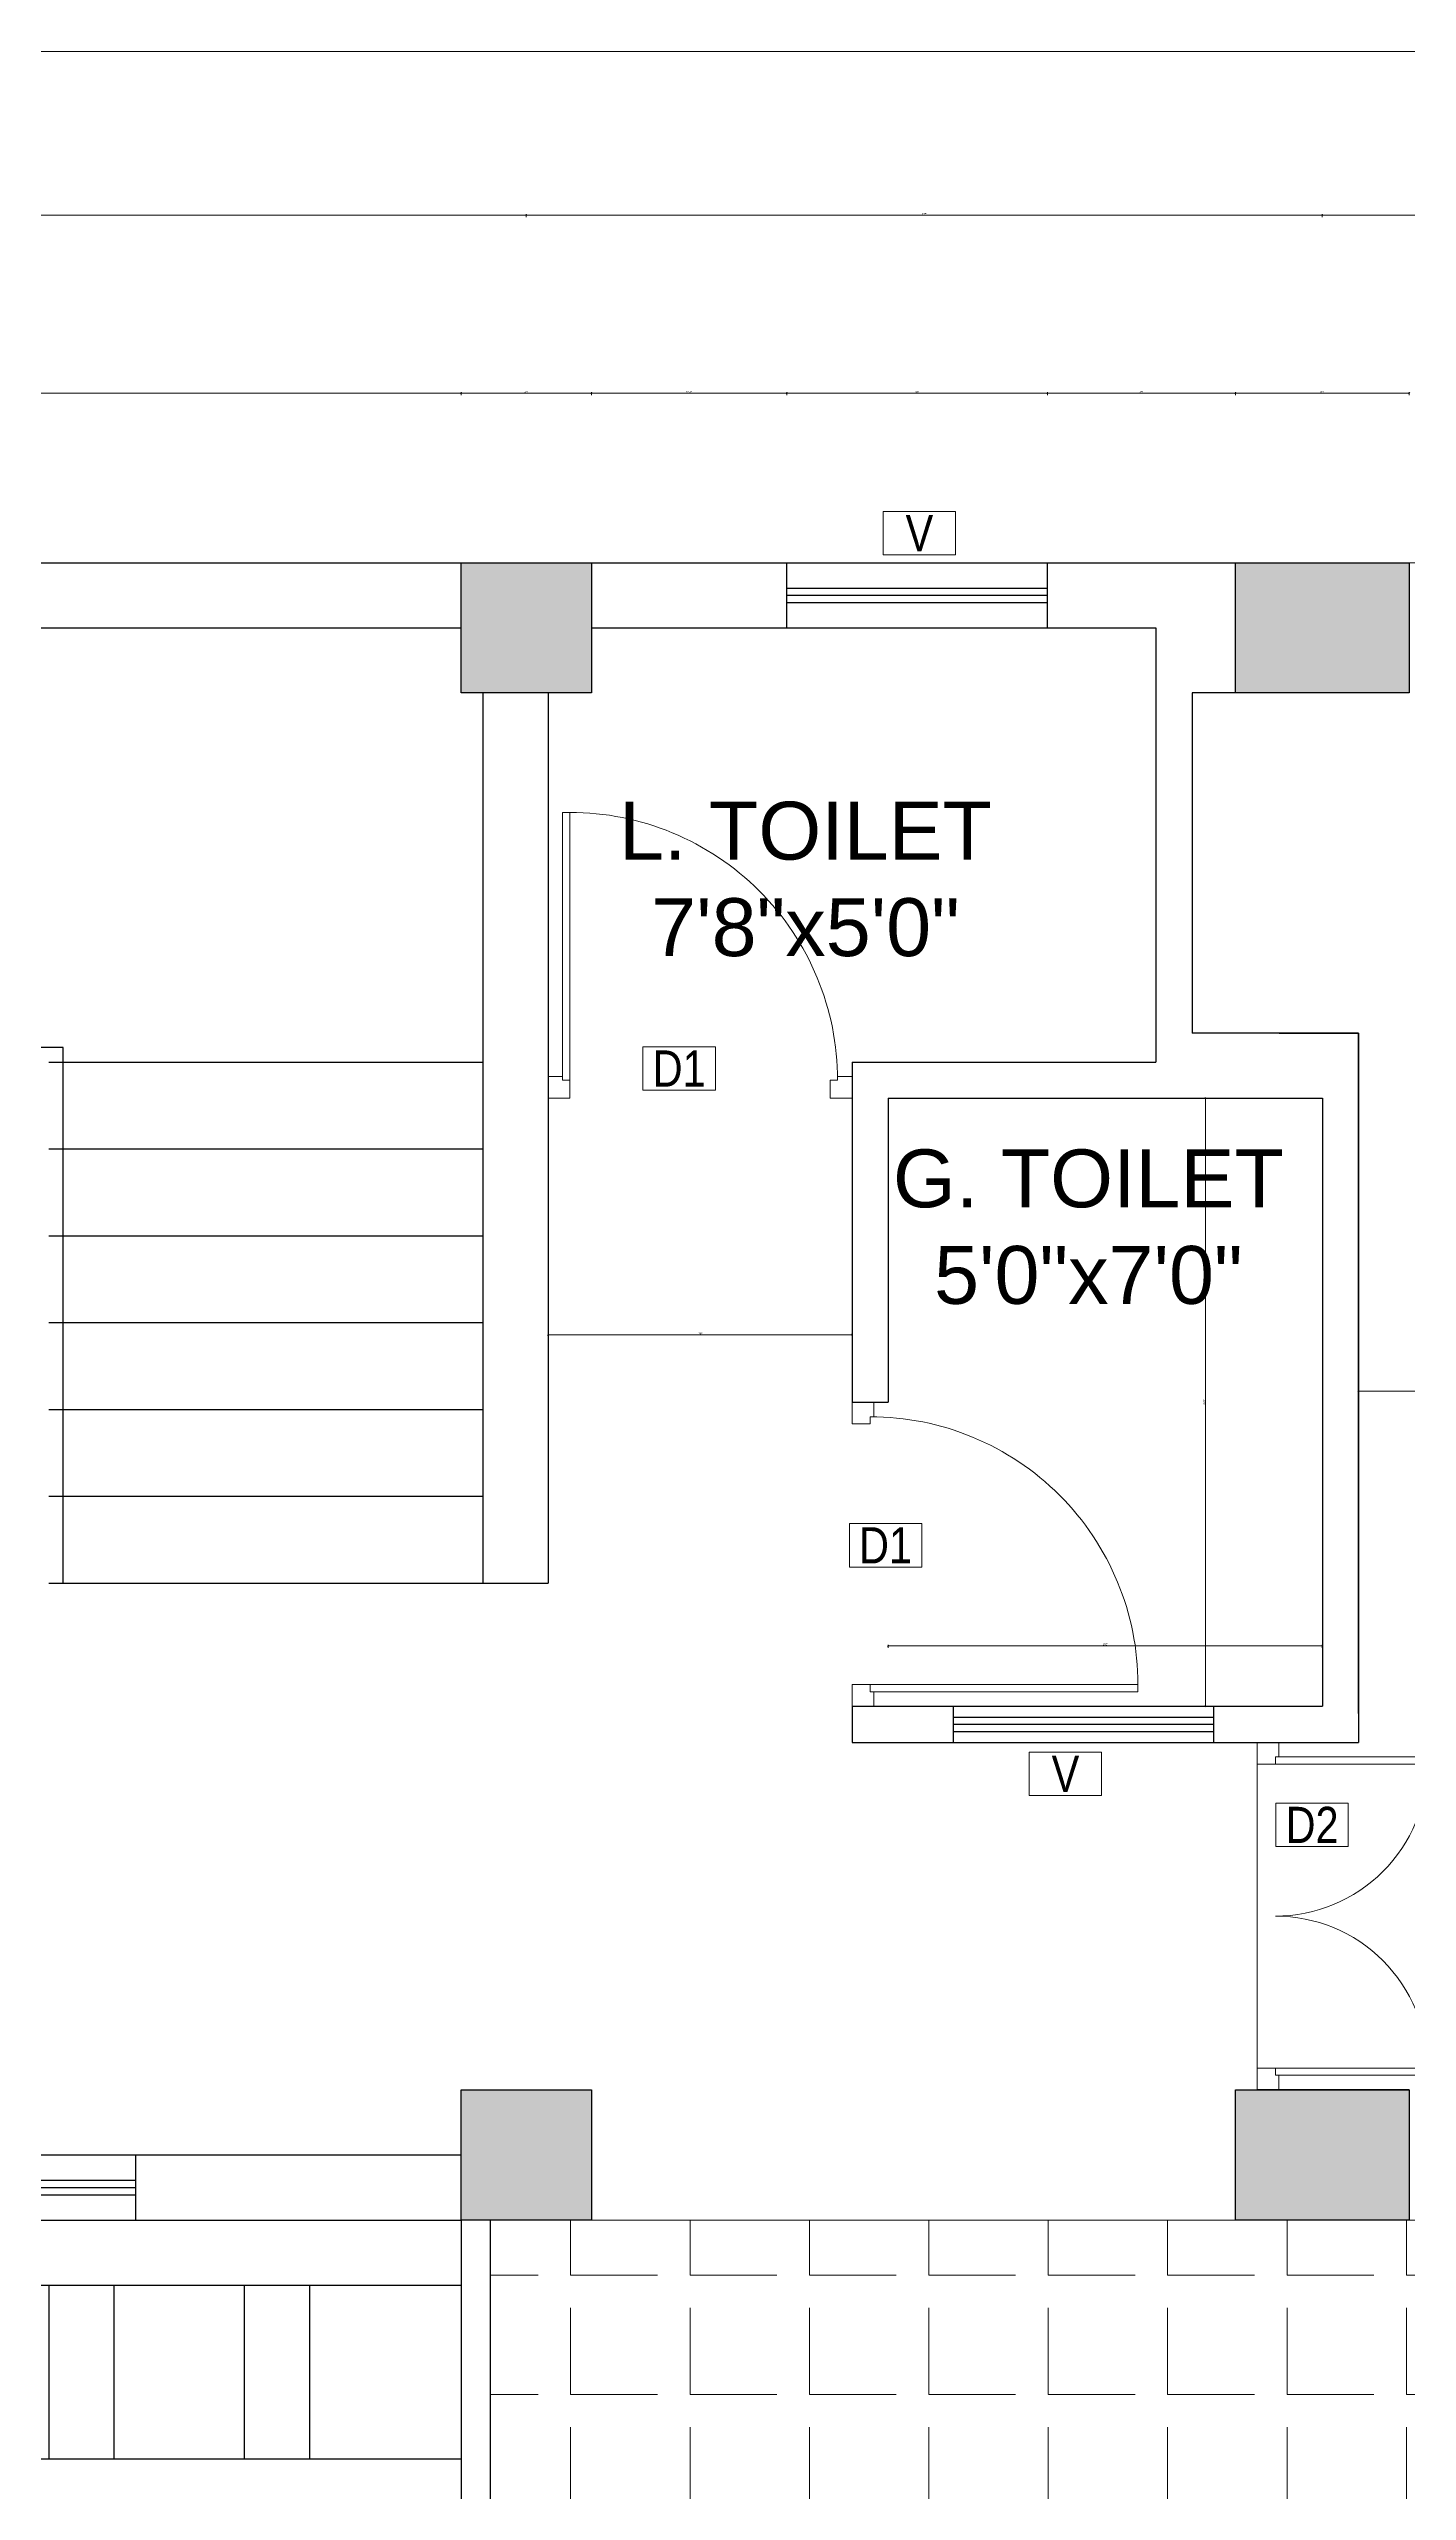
# Model space of a CAD drawing. Header units: inches. Extents: x -301229 to 1083107, y -854236 to 21026.
# Drawn here: x -182904 to -177272, y -468100 to -457976 of the extents above; entities that cross this region are included whole.
import ezdxf

# ---------------------------------------------------------------- set-up
doc = ezdxf.new("R2010")
doc.units = ezdxf.units.IN
doc.header["$MEASUREMENT"] = 0
for name, color, linetype, lineweight in [('dimension', 25, 'Continuous', 20), ('DOOR PLAN', 241, 'Continuous', 25), ('dw', 42, 'Continuous', 20), ('Text', 2, 'Continuous', 20), ('wall', 10, 'Continuous', 30)]:
    doc.layers.add(name, color=color, linetype=linetype, lineweight=lineweight)
doc.layers.add('E_Electrical Layout', color=220, linetype='Continuous')
doc.layers.add('HATCH', color=7, linetype='Continuous')
doc.styles.add('7 INCH', font='times.ttf', dxfattribs={"height": 7})
doc.styles.add('arial.', font='arial.ttf')
doc.dimstyles.new('Copy of Standard', dxfattribs={"dimtxt": 8, "dimasz": 5, "dimexe": 4, "dimexo": 0.0625, "dimgap": 1.5, "dimtad": 1, "dimdec": 1, "dimzin": 0, "dimdsep": 46, "dimlunit": 4, "dimtxsty": 'Standard', "dimblk": 'OBLIQUE', "dimcen": 0.09, "dimclrd": 1, "dimclre": 1, "dimclrt": 3, "dimadec": 0, "dimazin": 0, "dimtfac": 1, "dimtdec": 1, "dimtix": 1, "dimtofl": 0, "dimtmove": 1, "dimatfit": 3, "dimfxl": 8, "dimfxlon": 1, "dimtolj": 1, "dimtzin": 0, "dimlwd": 15, "dimlwe": 15, "dimarcsym": 0})

# ---------------------------------------------------------------- blocks, each defined once
blk = doc.blocks.new('_Oblique')
at = {"color": 0, "linetype": 'ByBlock', "lineweight": -2}
blk.add_line((-0.5, -0.5), (0.5, 0.5), dxfattribs=at)
blk = doc.blocks.new('*D1303')
at = {"layer": 'Defpoints', "color": 0, "transparency": 16777216}
for p in [(-178364, -462326), (-178514, -464846), (-178109, -464846)]:
    blk.add_point(p, dxfattribs=at)
at = {"layer": 'wall', "color": 1, "lineweight": 15, "transparency": 16777216}
for p, q in [((-178117, -462326), (-178105, -462326)), ((-178109, -462326), (-178109, -464846)), ((-178117, -464846), (-178105, -464846))]:
    blk.add_line(p, q, dxfattribs=at)
at = {"layer": 'wall', "color": 1, "lineweight": 15, "transparency": 16777216, "xscale": 5, "yscale": 5, "zscale": 5}
for p, rotation in [((-178109, -462326), 90), ((-178109, -464846), 270)]:
    blk.add_blockref('_Oblique', p, dxfattribs=dict(at, rotation=rotation))
at = {"layer": 'wall', "color": 3, "transparency": 16777216, "insert": (-178115, -463586), "char_height": 8, "attachment_point": 5, "rotation": 90}
blk.add_mtext("\\A1;210'", dxfattribs=at)
blk = doc.blocks.new('*D1304')
at = {"layer": 'Defpoints', "color": 0, "transparency": 16777216}
for p in [(-179424, -464652), (-177624, -464596), (-177624, -464652)]:
    blk.add_point(p, dxfattribs=at)
at = {"layer": 'wall', "color": 1, "lineweight": 15, "transparency": 16777216}
for p, q in [((-179424, -464604), (-179424, -464592)), ((-179424, -464596), (-177624, -464596)), ((-177624, -464604), (-177624, -464592))]:
    blk.add_line(p, q, dxfattribs=at)
at = {"layer": 'wall', "color": 1, "lineweight": 15, "transparency": 16777216, "xscale": 5, "yscale": 5, "zscale": 5, "rotation": 180}
blk.add_blockref('_Oblique', (-179424, -464596), dxfattribs=at)
at = {"layer": 'wall', "color": 1, "lineweight": 15, "transparency": 16777216, "xscale": 5, "yscale": 5, "zscale": 5}
blk.add_blockref('_Oblique', (-177624, -464596), dxfattribs=at)
at = {"layer": 'wall', "color": 3, "transparency": 16777216, "insert": (-178524, -464590), "char_height": 8, "attachment_point": 5}
blk.add_mtext("\\A1;150'", dxfattribs=at)
blk = doc.blocks.new('*D1361')
at = {"layer": 'Defpoints', "color": 0, "transparency": 16777216}
for p in [(-180834, -463307), (-180834, -463307), (-179574, -463307)]:
    blk.add_point(p, dxfattribs=at)
at = {"layer": 'wall', "color": 1, "lineweight": 15, "transparency": 16777216}
for p, q in [((-180834, -463307), (-180834, -463303)), ((-179574, -463307), (-180834, -463307)), ((-179574, -463307), (-179574, -463303))]:
    blk.add_line(p, q, dxfattribs=at)
at = {"layer": 'wall', "color": 1, "lineweight": 15, "transparency": 16777216, "xscale": 5, "yscale": 5, "zscale": 5, "rotation": 180}
blk.add_blockref('_Oblique', (-180834, -463307), dxfattribs=at)
at = {"layer": 'wall', "color": 1, "lineweight": 15, "transparency": 16777216, "xscale": 5, "yscale": 5, "zscale": 5}
blk.add_blockref('_Oblique', (-179574, -463307), dxfattribs=at)
at = {"layer": 'wall', "color": 3, "transparency": 16777216, "insert": (-180204, -463302), "char_height": 8, "attachment_point": 5}
blk.add_mtext("\\A1;105'", dxfattribs=at)
blk = doc.blocks.new('DOOR-3.5')
at = {"layer": 'dw', "lineweight": 5}
for p, q in [((89369.77, -31671.34), (89369.77, -31670.84)), ((89370.27, -31671.34), (89369.77, -31671.34)), ((89370.77, -31671.34), (89370.27, -31671.34)), ((89406.77, -31671.34), (89407.27, -31671.34)), ((89407.27, -31671.34), (89407.77, -31671.34)), ((89407.77, -31671.34), (89407.77, -31670.84))]:
    blk.add_line(p, q, dxfattribs=at)
for points in [[(89370.77, -31634.34), (89369.77, -31634.36), (89369.77, -31671.34), (89370.77, -31671.34), (89370.77, -31634.34)], [(89369.77, -31670.84), (89367.77, -31670.84), (89367.77, -31673.84), (89370.77, -31673.84), (89370.77, -31671.34)], [(89407.77, -31670.84), (89409.77, -31670.84), (89409.77, -31673.84), (89406.77, -31673.84), (89406.77, -31671.34)]]:
    blk.add_lwpolyline(points, dxfattribs=at)
blk.add_arc((89370.77, -31671.34), 37, 359.9998, 90, dxfattribs=at)
blk = doc.blocks.new('*D1362')
at = {"layer": 'Defpoints', "color": 0, "transparency": 16777216}
for p in [(-177474, -463526), (-177474, -463541), (-165033, -463541)]:
    blk.add_point(p, dxfattribs=at)
at = {"layer": 'wall', "color": 1, "lineweight": 15, "transparency": 16777216}
for p, q in [((-177474, -463533), (-177474, -463545)), ((-165033, -463541), (-177474, -463541)), ((-165033, -463541), (-165033, -463537))]:
    blk.add_line(p, q, dxfattribs=at)
at = {"layer": 'wall', "color": 1, "lineweight": 15, "transparency": 16777216, "xscale": 5, "yscale": 5, "zscale": 5, "rotation": 180}
blk.add_blockref('_Oblique', (-177474, -463541), dxfattribs=at)
at = {"layer": 'wall', "color": 1, "lineweight": 15, "transparency": 16777216, "xscale": 5, "yscale": 5, "zscale": 5}
blk.add_blockref('_Oblique', (-165033, -463541), dxfattribs=at)
at = {"layer": 'wall', "color": 3, "transparency": 16777216, "insert": (-171253, -463531), "char_height": 8, "attachment_point": 5}
blk.add_mtext('\\A1;1036\'-8{\\H1x;\\S1/2;}"', dxfattribs=at)
blk = doc.blocks.new('door-4')
at = {"layer": 'dw', "lineweight": 5}
for p, q in [((169993.78, -39326.65), (169993.78, -39326.15)), ((169994.28, -39326.65), (169993.78, -39326.65)), ((169994.78, -39326.65), (169994.28, -39326.65)), ((170036.78, -39326.65), (170037.28, -39326.65)), ((170037.28, -39326.65), (170037.78, -39326.65)), ((170037.78, -39326.65), (170037.78, -39326.15))]:
    blk.add_line(p, q, dxfattribs=at)
for points in [[(169994.78, -39305.65), (169993.78, -39305.67), (169993.78, -39326.65), (169994.78, -39326.65), (169994.78, -39305.65)], [(170036.78, -39305.65), (170037.78, -39305.67), (170037.78, -39326.65), (170036.78, -39326.65), (170036.78, -39305.65)], [(169993.78, -39326.15), (169991.78, -39326.15), (169991.78, -39329.15), (169994.78, -39329.15), (169994.78, -39326.65)], [(170037.78, -39326.15), (170039.78, -39326.15), (170039.78, -39329.15), (170036.78, -39329.15), (170036.78, -39326.65)]]:
    blk.add_lwpolyline(points, dxfattribs=at)
for centre, start, end in [((169994.78, -39326.65), 359.9998, 90), ((170036.78, -39326.65), 90, 180.0002)]:
    blk.add_arc(centre, 21, start, end, dxfattribs=at)
blk = doc.blocks.new('*D1337')
at = {"layer": 'Defpoints', "color": 0, "transparency": 16777216}
for p in [(-187494, -466706), (-191334, -473729), (-177984, -473729)]:
    blk.add_point(p, dxfattribs=at)
at = {"layer": 'wall', "color": 1, "lineweight": 15, "transparency": 16777216}
for p, q in [((-191326, -466706), (-191338, -466706)), ((-191334, -466706), (-191334, -473729)), ((-191326, -473729), (-191338, -473729))]:
    blk.add_line(p, q, dxfattribs=at)
at = {"layer": 'wall', "color": 1, "lineweight": 15, "transparency": 16777216, "xscale": 5, "yscale": 5, "zscale": 5}
for p, rotation in [((-191334, -466706), 90), ((-191334, -473729), 270)]:
    blk.add_blockref('_Oblique', p, dxfattribs=dict(at, rotation=rotation))
at = {"layer": 'wall', "color": 3, "transparency": 16777216, "insert": (-191344, -470218), "char_height": 8, "attachment_point": 5, "rotation": 90}
blk.add_mtext('\\A1;585\'-2{\\H1x;\\S1/2;}"', dxfattribs=at)
blk = doc.blocks.new('*D1340')
at = {"layer": 'Defpoints', "color": 0, "transparency": 16777216}
for p in [(-180924, -458666), (-187134, -460106), (-180924, -460106)]:
    blk.add_point(p, dxfattribs=at)
at = {"layer": 'wall', "color": 1, "lineweight": 15, "transparency": 16777216}
for p, q in [((-187134, -458674), (-187134, -458662)), ((-187134, -458666), (-180924, -458666)), ((-180924, -458674), (-180924, -458662))]:
    blk.add_line(p, q, dxfattribs=at)
at = {"layer": 'wall', "color": 1, "lineweight": 15, "transparency": 16777216, "xscale": 5, "yscale": 5, "zscale": 5, "rotation": 180}
blk.add_blockref('_Oblique', (-187134, -458666), dxfattribs=at)
at = {"layer": 'wall', "color": 1, "lineweight": 15, "transparency": 16777216, "xscale": 5, "yscale": 5, "zscale": 5}
blk.add_blockref('_Oblique', (-180924, -458666), dxfattribs=at)
at = {"layer": 'wall', "color": 3, "transparency": 16777216, "insert": (-184029, -458661), "char_height": 8, "attachment_point": 5}
blk.add_mtext('\\A1;517\'-6"', dxfattribs=at)
blk = doc.blocks.new('*D1341')
at = {"layer": 'Defpoints', "color": 0, "transparency": 16777216}
for p in [(-177624, -458666), (-180924, -460106), (-177624, -460106)]:
    blk.add_point(p, dxfattribs=at)
at = {"layer": 'wall', "color": 1, "lineweight": 15, "transparency": 16777216}
for p, q in [((-180924, -458674), (-180924, -458662)), ((-180924, -458666), (-177624, -458666)), ((-177624, -458674), (-177624, -458662))]:
    blk.add_line(p, q, dxfattribs=at)
at = {"layer": 'wall', "color": 1, "lineweight": 15, "transparency": 16777216, "xscale": 5, "yscale": 5, "zscale": 5, "rotation": 180}
blk.add_blockref('_Oblique', (-180924, -458666), dxfattribs=at)
at = {"layer": 'wall', "color": 1, "lineweight": 15, "transparency": 16777216, "xscale": 5, "yscale": 5, "zscale": 5}
blk.add_blockref('_Oblique', (-177624, -458666), dxfattribs=at)
at = {"layer": 'wall', "color": 3, "transparency": 16777216, "insert": (-179274, -458661), "char_height": 8, "attachment_point": 5}
blk.add_mtext("\\A1;275'", dxfattribs=at)
blk = doc.blocks.new('*D1342')
at = {"layer": 'Defpoints', "color": 0, "transparency": 16777216}
for p in [(-170424, -458666), (-177624, -460106), (-170424, -460106)]:
    blk.add_point(p, dxfattribs=at)
at = {"layer": 'wall', "color": 1, "lineweight": 15, "transparency": 16777216}
for p, q in [((-177624, -458674), (-177624, -458662)), ((-177624, -458666), (-170424, -458666)), ((-170424, -458674), (-170424, -458662))]:
    blk.add_line(p, q, dxfattribs=at)
at = {"layer": 'wall', "color": 1, "lineweight": 15, "transparency": 16777216, "xscale": 5, "yscale": 5, "zscale": 5, "rotation": 180}
blk.add_blockref('_Oblique', (-177624, -458666), dxfattribs=at)
at = {"layer": 'wall', "color": 1, "lineweight": 15, "transparency": 16777216, "xscale": 5, "yscale": 5, "zscale": 5}
blk.add_blockref('_Oblique', (-170424, -458666), dxfattribs=at)
at = {"layer": 'wall', "color": 3, "transparency": 16777216, "insert": (-174024, -458661), "char_height": 8, "attachment_point": 5}
blk.add_mtext("\\A1;600'", dxfattribs=at)
blk = doc.blocks.new('*D1344')
at = {"layer": 'Defpoints', "color": 0, "transparency": 16777216}
for p in [(-181194, -459404), (-186774, -460106), (-181194, -460106)]:
    blk.add_point(p, dxfattribs=at)
at = {"layer": 'wall', "color": 1, "lineweight": 15, "transparency": 16777216}
for p, q in [((-186774, -459412), (-186774, -459400)), ((-186774, -459404), (-181194, -459404)), ((-181194, -459412), (-181194, -459400))]:
    blk.add_line(p, q, dxfattribs=at)
at = {"layer": 'wall', "color": 1, "lineweight": 15, "transparency": 16777216, "xscale": 5, "yscale": 5, "zscale": 5, "rotation": 180}
blk.add_blockref('_Oblique', (-186774, -459404), dxfattribs=at)
at = {"layer": 'wall', "color": 1, "lineweight": 15, "transparency": 16777216, "xscale": 5, "yscale": 5, "zscale": 5}
blk.add_blockref('_Oblique', (-181194, -459404), dxfattribs=at)
at = {"layer": 'wall', "color": 3, "transparency": 16777216, "insert": (-183984, -459399), "char_height": 8, "attachment_point": 5}
blk.add_mtext("\\A1;465'", dxfattribs=at)
blk = doc.blocks.new('*D1345')
at = {"layer": 'Defpoints', "color": 0, "transparency": 16777216}
for p in [(-180654, -459404), (-181194, -460106), (-180654, -460106)]:
    blk.add_point(p, dxfattribs=at)
at = {"layer": 'wall', "color": 1, "lineweight": 15, "transparency": 16777216}
for p, q in [((-181194, -459412), (-181194, -459400)), ((-181194, -459404), (-180654, -459404)), ((-180654, -459412), (-180654, -459400))]:
    blk.add_line(p, q, dxfattribs=at)
at = {"layer": 'wall', "color": 1, "lineweight": 15, "transparency": 16777216, "xscale": 5, "yscale": 5, "zscale": 5, "rotation": 180}
blk.add_blockref('_Oblique', (-181194, -459404), dxfattribs=at)
at = {"layer": 'wall', "color": 1, "lineweight": 15, "transparency": 16777216, "xscale": 5, "yscale": 5, "zscale": 5}
blk.add_blockref('_Oblique', (-180654, -459404), dxfattribs=at)
at = {"layer": 'wall', "color": 3, "transparency": 16777216, "insert": (-180924, -459399), "char_height": 8, "attachment_point": 5}
blk.add_mtext("\\A1;45'", dxfattribs=at)
blk = doc.blocks.new('*D1346')
at = {"layer": 'Defpoints', "color": 0, "transparency": 16777216}
for p in [(-179844, -459404), (-180654, -460106), (-179844, -460106)]:
    blk.add_point(p, dxfattribs=at)
at = {"layer": 'wall', "color": 1, "lineweight": 15, "transparency": 16777216}
for p, q in [((-180654, -459412), (-180654, -459400)), ((-180654, -459404), (-179844, -459404)), ((-179844, -459412), (-179844, -459400))]:
    blk.add_line(p, q, dxfattribs=at)
at = {"layer": 'wall', "color": 1, "lineweight": 15, "transparency": 16777216, "xscale": 5, "yscale": 5, "zscale": 5, "rotation": 180}
blk.add_blockref('_Oblique', (-180654, -459404), dxfattribs=at)
at = {"layer": 'wall', "color": 1, "lineweight": 15, "transparency": 16777216, "xscale": 5, "yscale": 5, "zscale": 5}
blk.add_blockref('_Oblique', (-179844, -459404), dxfattribs=at)
at = {"layer": 'wall', "color": 3, "transparency": 16777216, "insert": (-180249, -459399), "char_height": 8, "attachment_point": 5}
blk.add_mtext('\\A1;67\'-6"', dxfattribs=at)
blk = doc.blocks.new('*D1347')
at = {"layer": 'Defpoints', "color": 0, "transparency": 16777216}
for p in [(-177264, -459404), (-177984, -460106), (-177264, -460106)]:
    blk.add_point(p, dxfattribs=at)
at = {"layer": 'wall', "color": 1, "lineweight": 15, "transparency": 16777216}
for p, q in [((-177984, -459412), (-177984, -459400)), ((-177984, -459404), (-177264, -459404)), ((-177264, -459412), (-177264, -459400))]:
    blk.add_line(p, q, dxfattribs=at)
at = {"layer": 'wall', "color": 1, "lineweight": 15, "transparency": 16777216, "xscale": 5, "yscale": 5, "zscale": 5, "rotation": 180}
blk.add_blockref('_Oblique', (-177984, -459404), dxfattribs=at)
at = {"layer": 'wall', "color": 1, "lineweight": 15, "transparency": 16777216, "xscale": 5, "yscale": 5, "zscale": 5}
blk.add_blockref('_Oblique', (-177264, -459404), dxfattribs=at)
at = {"layer": 'wall', "color": 3, "transparency": 16777216, "insert": (-177624, -459399), "char_height": 8, "attachment_point": 5}
blk.add_mtext("\\A1;60'", dxfattribs=at)
blk = doc.blocks.new('*D1352')
at = {"layer": 'Defpoints', "color": 0, "transparency": 16777216}
for p in [(-165204, -457987), (-187494, -459404), (-165204, -459404)]:
    blk.add_point(p, dxfattribs=at)
at = {"layer": 'wall', "color": 1, "lineweight": 15, "transparency": 16777216}
for p, q in [((-187494, -457995), (-187494, -457983)), ((-187494, -457987), (-165204, -457987)), ((-165204, -457995), (-165204, -457983))]:
    blk.add_line(p, q, dxfattribs=at)
at = {"layer": 'wall', "color": 1, "lineweight": 15, "transparency": 16777216, "xscale": 5, "yscale": 5, "zscale": 5, "rotation": 180}
blk.add_blockref('_Oblique', (-187494, -457987), dxfattribs=at)
at = {"layer": 'wall', "color": 1, "lineweight": 15, "transparency": 16777216, "xscale": 5, "yscale": 5, "zscale": 5}
blk.add_blockref('_Oblique', (-165204, -457987), dxfattribs=at)
at = {"layer": 'wall', "color": 3, "transparency": 16777216, "insert": (-176349, -457982), "char_height": 8, "attachment_point": 5}
blk.add_mtext('\\A1;1857\'-6"', dxfattribs=at)
blk = doc.blocks.new('*D1371')
at = {"layer": 'Defpoints', "color": 0, "transparency": 16777216}
for p in [(-178764, -459404), (-179844, -460106), (-178764, -460106)]:
    blk.add_point(p, dxfattribs=at)
at = {"layer": 'wall', "color": 1, "lineweight": 15, "transparency": 16777216}
for p, q in [((-179844, -459412), (-179844, -459400)), ((-179844, -459404), (-178764, -459404)), ((-178764, -459412), (-178764, -459400))]:
    blk.add_line(p, q, dxfattribs=at)
at = {"layer": 'wall', "color": 1, "lineweight": 15, "transparency": 16777216, "xscale": 5, "yscale": 5, "zscale": 5, "rotation": 180}
blk.add_blockref('_Oblique', (-179844, -459404), dxfattribs=at)
at = {"layer": 'wall', "color": 1, "lineweight": 15, "transparency": 16777216, "xscale": 5, "yscale": 5, "zscale": 5}
blk.add_blockref('_Oblique', (-178764, -459404), dxfattribs=at)
at = {"layer": 'wall', "color": 3, "transparency": 16777216, "insert": (-179304, -459399), "char_height": 8, "attachment_point": 5}
blk.add_mtext("\\A1;90'", dxfattribs=at)
blk = doc.blocks.new('*D1354')
at = {"layer": 'Defpoints', "color": 0, "transparency": 16777216}
for p in [(-187494, -466976), (-179424, -481778), (-187494, -483217)]:
    blk.add_point(p, dxfattribs=at)
at = {"layer": 'wall', "color": 1, "lineweight": 15, "transparency": 16777216}
for p, q in [((-187494, -483209), (-187494, -483221)), ((-179424, -483209), (-179424, -483221)), ((-179424, -483217), (-187494, -483217))]:
    blk.add_line(p, q, dxfattribs=at)
at = {"layer": 'wall', "color": 1, "lineweight": 15, "transparency": 16777216, "xscale": 5, "yscale": 5, "zscale": 5, "rotation": 180}
blk.add_blockref('_Oblique', (-187494, -483217), dxfattribs=at)
at = {"layer": 'wall', "color": 1, "lineweight": 15, "transparency": 16777216, "xscale": 5, "yscale": 5, "zscale": 5}
blk.add_blockref('_Oblique', (-179424, -483217), dxfattribs=at)
at = {"layer": 'wall', "color": 3, "transparency": 16777216, "insert": (-183459, -483212), "char_height": 8, "attachment_point": 5}
blk.add_mtext('\\A1;672\'-6"', dxfattribs=at)
blk = doc.blocks.new('*D1373')
at = {"layer": 'Defpoints', "color": 0, "transparency": 16777216}
for p in [(-177984, -459404), (-178764, -460106), (-177984, -460106)]:
    blk.add_point(p, dxfattribs=at)
at = {"layer": 'wall', "color": 1, "lineweight": 15, "transparency": 16777216}
for p, q in [((-178764, -459412), (-178764, -459400)), ((-178764, -459404), (-177984, -459404)), ((-177984, -459412), (-177984, -459400))]:
    blk.add_line(p, q, dxfattribs=at)
at = {"layer": 'wall', "color": 1, "lineweight": 15, "transparency": 16777216, "xscale": 5, "yscale": 5, "zscale": 5, "rotation": 180}
blk.add_blockref('_Oblique', (-178764, -459404), dxfattribs=at)
at = {"layer": 'wall', "color": 1, "lineweight": 15, "transparency": 16777216, "xscale": 5, "yscale": 5, "zscale": 5}
blk.add_blockref('_Oblique', (-177984, -459404), dxfattribs=at)
at = {"layer": 'wall', "color": 3, "transparency": 16777216, "insert": (-178374, -459399), "char_height": 8, "attachment_point": 5}
blk.add_mtext("\\A1;65'", dxfattribs=at)

msp = doc.modelspace()

# ---------------------------------------------------------------- hatches: boundary and pattern name
at = {"layer": 'HATCH', "lineweight": 9}
h = msp.add_hatch(dxfattribs=at)
h.set_pattern_fill('ANGLE', color=256, scale=1800, style=0)
h.set_pattern_definition([(0, (-5779685.74, 745544.5), (0, 495), [360, -135]), (90, (-5779685.74, 745544.5), (-495, 3e-14), [360, -135])])
h.paths.add_polyline_path([(-181073.54, -466976.42), (-181073.54, -468296.42), (-172103.54, -468296.42), (-172103.54, -472138.84), (-179303.54, -472138.84), (-179303.54, -479705.06), (-177983.54, -479813.63), (-177983.54, -475438.84), (-177983.55, -475438.84), (-177983.55, -475348.84), (-177983.54, -473458.84), (-170783.54, -473458.84), (-170783.54, -466976.42)])
at = {"layer": 'wall'}
for points in [[(-180653.54, -460106.42), (-181193.54, -460106.42), (-181193.54, -460646.42), (-180653.54, -460646.42)], [(-177263.54, -460646.42), (-177263.54, -460106.42), (-177983.54, -460106.42), (-177983.54, -460646.42)], [(-180653.54, -466436.42), (-181193.54, -466436.42), (-181193.54, -466976.42), (-180653.54, -466976.42)], [(-177263.54, -466976.42), (-177263.54, -466436.42), (-177983.54, -466436.42), (-177983.54, -466976.42)]]:
    msp.add_hatch(color=2, dxfattribs=at).paths.add_polyline_path(points)

# ---------------------------------------------------------------- linework, layer by layer
at = {"layer": 'dimension'}
for points in [[(-179444.31, -459893.56), (-179144.31, -459893.56), (-179144.31, -460073.56), (-179444.31, -460073.56), (-179444.31, -459893.56)], [(-180440.36, -462113.11), (-180140.36, -462113.11), (-180140.36, -462293.11), (-180440.36, -462293.11), (-180440.36, -462113.11)], [(-179584.86, -464089.44), (-179284.86, -464089.44), (-179284.86, -464269.44), (-179584.86, -464269.44), (-179584.86, -464089.44)], [(-178838.86, -465036.58), (-178538.86, -465036.58), (-178538.86, -465216.58), (-178838.86, -465216.58), (-178838.86, -465036.58)], [(-177816.45, -465248.48), (-177516.45, -465248.48), (-177516.45, -465428.48), (-177816.45, -465428.48), (-177816.45, -465248.48)]]:
    msp.add_lwpolyline(points, dxfattribs=at)
at = {"layer": 'DOOR PLAN'}
for p, q in [((-179843.54, -460106.42), (-178763.54, -460106.42)), ((-179843.54, -460211.42), (-178763.54, -460211.42)), ((-179843.54, -460241.42), (-178763.54, -460241.42)), ((-179843.54, -460271.42), (-178763.54, -460271.42)), ((-179843.54, -460376.42), (-178763.54, -460376.42)), ((-182843.54, -462116.42), (-185483.54, -462116.42)), ((-182843.54, -464336.42), (-182843.54, -462116.42)), ((-182903.54, -462176.42), (-181103.54, -462176.42)), ((-182903.54, -462536.42), (-181103.54, -462536.42)), ((-182903.54, -462896.42), (-181103.54, -462896.42)), ((-182903.54, -463256.42), (-181103.54, -463256.42)), ((-182903.54, -463616.42), (-181103.54, -463616.42)), ((-182903.54, -463976.42), (-181103.54, -463976.42)), ((-182903.54, -464336.42), (-181103.54, -464336.42)), ((-179153.54, -464846.42), (-178073.54, -464846.42)), ((-179153.54, -464891.42), (-178073.54, -464891.42)), ((-179153.54, -464921.42), (-178073.54, -464921.42)), ((-179153.54, -464951.42), (-178073.54, -464951.42)), ((-179153.54, -464996.42), (-178073.54, -464996.42)), ((-185423.54, -466706.42), (-182543.54, -466706.42)), ((-185423.54, -466811.42), (-182543.54, -466811.42)), ((-185423.54, -466841.42), (-182543.54, -466841.42)), ((-185423.54, -466871.42), (-182543.54, -466871.42)), ((-185423.54, -466976.42), (-182543.54, -466976.42)), ((-182903.54, -467246.42), (-182903.54, -467966.42)), ((-182633.54, -467246.42), (-182633.54, -467966.42)), ((-182093.54, -467246.42), (-182093.54, -467966.42)), ((-181823.54, -467246.42), (-181823.54, -467966.42))]:
    msp.add_line(p, q, dxfattribs=at)
for points in [[(-187493.54, -460376.42), (-188303.54, -460376.42), (-188303.54, -467966.42), (-181193.54, -467966.42)], [(-187763.54, -460376.42), (-187763.54, -467246.42), (-181193.54, -467246.42)], [(-181193.54, -466976.42), (-181193.54, -468416.42), (-172223.54, -468416.42), (-172223.54, -472018.84), (-179423.54, -472018.84), (-179423.54, -479695.19)], [(-181073.54, -466976.42), (-181073.54, -468296.42), (-172103.54, -468296.42), (-172103.54, -472138.84), (-179303.54, -472138.84), (-179303.54, -479695.19)]]:
    msp.add_lwpolyline(points, dxfattribs=at)
at = {"layer": 'wall'}
for p, q in [((-186773.54, -460106.42), (-181193.54, -460106.42)), ((-180653.54, -460106.42), (-179843.54, -460106.42)), ((-179843.54, -460376.42), (-179843.54, -460106.42)), ((-178763.54, -460106.42), (-177983.54, -460106.42)), ((-178763.54, -460376.42), (-178763.54, -460106.42)), ((-186773.54, -460376.42), (-181193.54, -460376.42)), ((-180653.54, -460376.42), (-179843.54, -460376.42)), ((-178763.54, -460376.42), (-178313.54, -460376.42)), ((-178313.54, -460376.42), (-178313.54, -462176.42)), ((-181103.54, -464336.42), (-181103.54, -460646.42)), ((-180833.54, -460646.42), (-180833.54, -464336.42)), ((-178163.54, -460646.42), (-178163.54, -462056.42)), ((-177983.54, -460646.42), (-178163.54, -460646.42)), ((-177473.54, -462056.42), (-178163.54, -462056.42)), ((-177803.54, -462056.42), (-177473.54, -462056.42)), ((-177803.54, -462056.42), (-177473.54, -462056.42)), ((-177473.54, -462056.42), (-177473.54, -464996.42)), ((-177473.54, -464876.42), (-177473.54, -462056.42)), ((-179573.54, -462176.42), (-179573.54, -463586.42)), ((-179573.54, -462176.42), (-178313.54, -462176.42)), ((-179423.54, -462326.42), (-179423.54, -463586.42)), ((-179423.54, -462326.42), (-177623.54, -462326.42)), ((-177623.54, -462326.42), (-177623.54, -464846.42)), ((-179573.54, -463586.42), (-179423.54, -463586.42)), ((-181103.54, -464336.42), (-180833.54, -464336.42)), ((-179573.54, -464846.42), (-179573.54, -464996.42)), ((-179573.54, -464846.42), (-179153.54, -464846.42)), ((-179153.54, -464996.42), (-179153.54, -464846.42)), ((-178073.54, -464846.42), (-177623.54, -464846.42)), ((-178073.54, -464996.42), (-178073.54, -464846.42)), ((-179573.54, -464996.42), (-179153.54, -464996.42)), ((-178073.54, -464996.42), (-177473.54, -464996.42)), ((-177263.54, -466436.42), (-177893.54, -466436.42)), ((-182543.54, -466706.42), (-181193.54, -466706.42)), ((-182543.54, -466976.42), (-182543.54, -466706.42)), ((-177983.54, -466976.42), (-177983.54, -466856.42)), ((-177983.54, -466976.42), (-177983.54, -466856.42)), ((-182543.54, -466976.42), (-181193.54, -466976.42))]:
    msp.add_line(p, q, dxfattribs=at)
at = {"layer": 'wall', "color": 5, "lineweight": 0}
msp.add_lwpolyline([(-187493.54, -460106.42), (-187493.54, -466976.42), (-170783.54, -466976.42), (-170783.54, -473458.84), (-177983.54, -473458.84), (-177983.54, -480084.55), (-165433.52, -481116.84), (-163789.56, -471080.36), (-165203.54, -460106.42), (-187493.54, -460106.42)], dxfattribs=at)
at = {"layer": 'wall'}
for points in [[(-181193.54, -460106.42), (-180653.54, -460106.42), (-180653.54, -460646.42), (-181193.54, -460646.42), (-181193.54, -460106.42)], [(-177983.54, -460106.42), (-177263.54, -460106.42), (-177263.54, -460646.42), (-177983.54, -460646.42), (-177983.54, -460106.42)], [(-181193.54, -466436.42), (-180653.54, -466436.42), (-180653.54, -466976.42), (-181193.54, -466976.42), (-181193.54, -466436.42)], [(-177983.54, -466436.42), (-177263.54, -466436.42), (-177263.54, -466976.42), (-177983.54, -466976.42), (-177983.54, -466436.42)]]:
    msp.add_lwpolyline(points, dxfattribs=at)
at = {"layer": 'wall', "color": 6, "lineweight": 0}
msp.add_lwpolyline([(-177263.54, -460646.42), (-177983.54, -460646.42), (-178163.54, -460646.42), (-178163.54, -462056.42), (-177473.54, -462056.42), (-177473.54, -462609.11), (-177473.54, -464996.42), (-177893.53, -464996.42), (-177893.54, -466436.42), (-177263.54, -466436.42)], dxfattribs=at)

# ---------------------------------------------------------------- block references
at = {"layer": 'E_Electrical Layout', "color": 6, "xscale": 30, "yscale": 30, "zscale": 30}
msp.add_blockref('DOOR-3.5', (-2861866.77, 487888.92), dxfattribs=at)
at = {"layer": 'E_Electrical Layout', "color": 6, "xscale": -30, "yscale": 30, "zscale": 30, "rotation": 270}
msp.add_blockref('DOOR-3.5', (770641.8, -3145879.65), dxfattribs=at)
at = {"layer": 'wall', "xscale": 30, "yscale": 30, "zscale": 30, "rotation": 270}
msp.add_blockref('door-4', (1001980.88, 4634757.01), dxfattribs=at)

# ---------------------------------------------------------------- texts
at = {"layer": 'Text'}
for s, insert, char_height, width, attachment_point, style in [('{\\fArial Narrow|b0|i0|c0|p34;V}', (-179294.31, -459983.56), 150, 300, 5, '7 INCH'), ('L. TOILET\\P7\'8"x5\'0"', (-179766.51, -461097.07), 240, 2253.2378, 2, 'arial.'), ('L. TOILET\\P7\'8"x5\'0"', (-179766.51, -461097.07), 240, 2253.2378, 2, 'arial.'), ('{\\fArial Narrow|b0|i0|c0|p34;D1}', (-180290.36, -462203.11), 150, 300, 5, '7 INCH'), ('G. TOILET\\P5\'0"x7\'0"', (-178593.88, -462538.5), 240, 2253.2378, 2, 'arial.'), ('{\\fArial Narrow|b0|i0|c0|p34;D1}', (-179434.86, -464179.44), 150, 300, 5, '7 INCH'), ('{\\fArial Narrow|b0|i0|c0|p34;V}', (-178688.86, -465126.58), 150, 300, 5, '7 INCH'), ('{\\fArial Narrow|b0|i0|c0|p34;D2}', (-177666.45, -465338.48), 150, 300, 5, '7 INCH')]:
    msp.add_mtext(s, dxfattribs=dict(at, insert=insert, char_height=char_height, width=width, attachment_point=attachment_point, style=style))

# ---------------------------------------------------------------- dimensions: what is measured, and where the dimension line sits
at = {"layer": 'wall'}
for base, p1, p2, picture, middle in [((-165203.54, -457987.07), (-187493.54, -459404.2), (-165203.54, -459404.2), '*D1352', (-176348.54, -457981.57)), ((-180923.54, -458666.46), (-187133.54, -460106.42), (-180923.54, -460106.42), '*D1340', (-184028.54, -458660.96)), ((-177623.54, -458666.46), (-180923.54, -460106.42), (-177623.54, -460106.42), '*D1341', (-179273.54, -458660.96)), ((-170423.54, -458666.46), (-177623.54, -460106.42), (-170423.54, -460106.42), '*D1342', (-174023.54, -458660.96)), ((-181193.54, -459404.2), (-186773.54, -460106.42), (-181193.54, -460106.42), '*D1344', (-183983.54, -459398.7)), ((-180653.54, -459404.2), (-181193.54, -460106.42), (-180653.54, -460106.42), '*D1345', (-180923.54, -459398.7)), ((-179843.54, -459404.2), (-180653.54, -460106.42), (-179843.54, -460106.42), '*D1346', (-180248.54, -459398.7)), ((-178763.54, -459404.2), (-179843.54, -460106.42), (-178763.54, -460106.42), '*D1371', (-179303.54, -459398.7)), ((-177983.54, -459404.2), (-178763.54, -460106.42), (-177983.54, -460106.42), '*D1373', (-178373.54, -459398.7)), ((-177263.54, -459404.2), (-177983.54, -460106.42), (-177263.54, -460106.42), '*D1347', (-177623.54, -459398.7)), ((-180833.54, -463307.44), (-179573.54, -463307.44), (-180833.54, -463307.44), '*D1361', (-180203.54, -463301.94)), ((-177473.54, -463541.42), (-165033.18, -463541.42), (-177473.54, -463526.42), '*D1362', (-171253.36, -463530.59)), ((-177623.54, -464595.79), (-179423.54, -464651.57), (-177623.54, -464651.57), '*D1304', (-178523.54, -464590.29)), ((-187493.54, -483217.07), (-179423.54, -481777.61), (-187493.54, -466976.42), '*D1354', (-183458.54, -483211.57))]:
    dim = msp.add_linear_dim(base=base, p1=p1, p2=p2, dimstyle='Copy of Standard', dxfattribs=at)
    dim.commit()
    dim.dimension.update_dxf_attribs({"geometry": picture, "text_midpoint": middle})
for base, p1, p2, picture, middle in [((-178109.24, -464846.42), (-178363.67, -462326.42), (-178513.67, -464846.42), '*D1303', (-178114.74, -463586.42)), ((-191333.54, -473728.84), (-187493.54, -466706.42), (-177983.54, -473728.84), '*D1337', (-191344.37, -470217.63))]:
    dim = msp.add_linear_dim(base=base, p1=p1, p2=p2, angle=90, dimstyle='Copy of Standard', dxfattribs=at)
    dim.commit()
    dim.dimension.update_dxf_attribs({"geometry": picture, "text_midpoint": middle})

doc.saveas('drawing.dxf')
